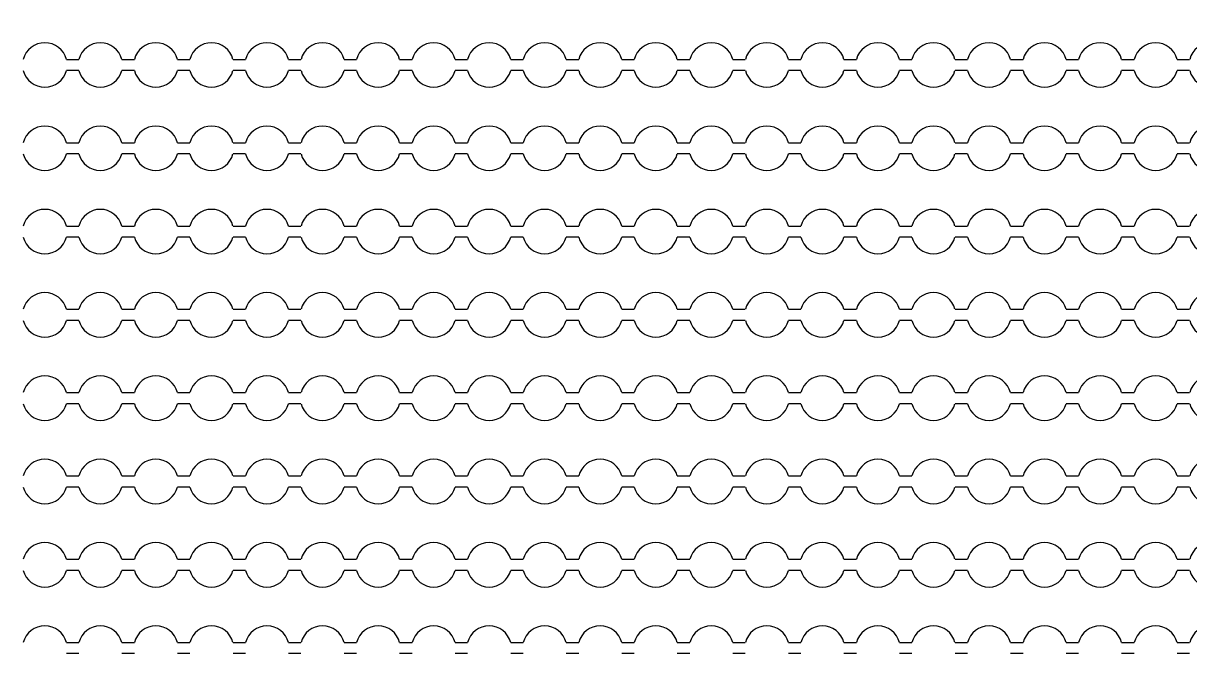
# Model space of a CAD drawing. Extents: x 4056 to 105656, y 4120 to 105720.
# Drawn here: x 30075 to 31125, y 27723 to 28290 of the extents above; entities that cross this region are included whole.
import ezdxf

# ---------------------------------------------------------------- set-up
doc = ezdxf.new("R2010")
doc.units = 13
doc.header["$MEASUREMENT"] = 0
doc.layers.add('Main Layer', color=7, linetype='Continuous', lineweight=0)

msp = doc.modelspace()

# ---------------------------------------------------------------- linework, layer by layer
for p, q in [((30113.9, 28258), (30125.1, 28258)), ((30163.9, 28258), (30175.1, 28258)), ((30213.9, 28258), (30225.1, 28258)), ((30263.9, 28258), (30275.1, 28258)), ((30313.9, 28258), (30325.1, 28258)), ((30363.9, 28258), (30375.1, 28258)), ((30413.9, 28258), (30425.1, 28258)), ((30463.9, 28258), (30475.1, 28258)), ((30513.9, 28258), (30525.1, 28258)), ((30563.9, 28258), (30575.1, 28258)), ((30613.9, 28258), (30625.1, 28258)), ((30663.9, 28258), (30675.1, 28258)), ((30713.9, 28258), (30725.1, 28258)), ((30763.9, 28258), (30775.1, 28258)), ((30813.9, 28258), (30825.1, 28258)), ((30863.9, 28258), (30875.1, 28258)), ((30913.9, 28258), (30925.1, 28258)), ((30963.9, 28258), (30975.1, 28258)), ((31013.9, 28258), (31025.1, 28258)), ((31063.9, 28258), (31075.1, 28258)), ((31113.9, 28258), (31125.1, 28258)), ((30125.1, 28248), (30113.9, 28248)), ((30175.1, 28248), (30163.9, 28248)), ((30225.1, 28248), (30213.9, 28248)), ((30275.1, 28248), (30263.9, 28248)), ((30325.1, 28248), (30313.9, 28248)), ((30375.1, 28248), (30363.9, 28248)), ((30425.1, 28248), (30413.9, 28248)), ((30475.1, 28248), (30463.9, 28248)), ((30525.1, 28248), (30513.9, 28248)), ((30575.1, 28248), (30563.9, 28248)), ((30625.1, 28248), (30613.9, 28248)), ((30675.1, 28248), (30663.9, 28248)), ((30725.1, 28248), (30713.9, 28248)), ((30775.1, 28248), (30763.9, 28248)), ((30825.1, 28248), (30813.9, 28248)), ((30875.1, 28248), (30863.9, 28248)), ((30925.1, 28248), (30913.9, 28248)), ((30975.1, 28248), (30963.9, 28248)), ((31025.1, 28248), (31013.9, 28248)), ((31075.1, 28248), (31063.9, 28248)), ((31125.1, 28248), (31113.9, 28248)), ((30113.9, 28183), (30125.1, 28183)), ((30163.9, 28183), (30175.1, 28183)), ((30213.9, 28183), (30225.1, 28183)), ((30263.9, 28183), (30275.1, 28183)), ((30313.9, 28183), (30325.1, 28183)), ((30363.9, 28183), (30375.1, 28183)), ((30413.9, 28183), (30425.1, 28183)), ((30463.9, 28183), (30475.1, 28183)), ((30513.9, 28183), (30525.1, 28183)), ((30563.9, 28183), (30575.1, 28183)), ((30613.9, 28183), (30625.1, 28183)), ((30663.9, 28183), (30675.1, 28183)), ((30713.9, 28183), (30725.1, 28183)), ((30763.9, 28183), (30775.1, 28183)), ((30813.9, 28183), (30825.1, 28183)), ((30863.9, 28183), (30875.1, 28183)), ((30913.9, 28183), (30925.1, 28183)), ((30963.9, 28183), (30975.1, 28183)), ((31013.9, 28183), (31025.1, 28183)), ((31063.9, 28183), (31075.1, 28183)), ((31113.9, 28183), (31125.1, 28183)), ((30125.1, 28173), (30113.9, 28173)), ((30175.1, 28173), (30163.9, 28173)), ((30225.1, 28173), (30213.9, 28173)), ((30275.1, 28173), (30263.9, 28173)), ((30325.1, 28173), (30313.9, 28173)), ((30375.1, 28173), (30363.9, 28173)), ((30425.1, 28173), (30413.9, 28173)), ((30475.1, 28173), (30463.9, 28173)), ((30525.1, 28173), (30513.9, 28173)), ((30575.1, 28173), (30563.9, 28173)), ((30625.1, 28173), (30613.9, 28173)), ((30675.1, 28173), (30663.9, 28173)), ((30725.1, 28173), (30713.9, 28173)), ((30775.1, 28173), (30763.9, 28173)), ((30825.1, 28173), (30813.9, 28173)), ((30875.1, 28173), (30863.9, 28173)), ((30925.1, 28173), (30913.9, 28173)), ((30975.1, 28173), (30963.9, 28173)), ((31025.1, 28173), (31013.9, 28173)), ((31075.1, 28173), (31063.9, 28173)), ((31125.1, 28173), (31113.9, 28173)), ((30113.9, 28108), (30125.1, 28108)), ((30163.9, 28108), (30175.1, 28108)), ((30213.9, 28108), (30225.1, 28108)), ((30263.9, 28108), (30275.1, 28108)), ((30313.9, 28108), (30325.1, 28108)), ((30363.9, 28108), (30375.1, 28108)), ((30413.9, 28108), (30425.1, 28108)), ((30463.9, 28108), (30475.1, 28108)), ((30513.9, 28108), (30525.1, 28108)), ((30563.9, 28108), (30575.1, 28108)), ((30613.9, 28108), (30625.1, 28108)), ((30663.9, 28108), (30675.1, 28108)), ((30713.9, 28108), (30725.1, 28108)), ((30763.9, 28108), (30775.1, 28108)), ((30813.9, 28108), (30825.1, 28108)), ((30863.9, 28108), (30875.1, 28108)), ((30913.9, 28108), (30925.1, 28108)), ((30963.9, 28108), (30975.1, 28108)), ((31013.9, 28108), (31025.1, 28108)), ((31063.9, 28108), (31075.1, 28108)), ((31113.9, 28108), (31125.1, 28108)), ((30125.1, 28098), (30113.9, 28098)), ((30175.1, 28098), (30163.9, 28098)), ((30225.1, 28098), (30213.9, 28098)), ((30275.1, 28098), (30263.9, 28098)), ((30325.1, 28098), (30313.9, 28098)), ((30375.1, 28098), (30363.9, 28098)), ((30425.1, 28098), (30413.9, 28098)), ((30475.1, 28098), (30463.9, 28098)), ((30525.1, 28098), (30513.9, 28098)), ((30575.1, 28098), (30563.9, 28098)), ((30625.1, 28098), (30613.9, 28098)), ((30675.1, 28098), (30663.9, 28098)), ((30725.1, 28098), (30713.9, 28098)), ((30775.1, 28098), (30763.9, 28098)), ((30825.1, 28098), (30813.9, 28098)), ((30875.1, 28098), (30863.9, 28098)), ((30925.1, 28098), (30913.9, 28098)), ((30975.1, 28098), (30963.9, 28098)), ((31025.1, 28098), (31013.9, 28098)), ((31075.1, 28098), (31063.9, 28098)), ((31125.1, 28098), (31113.9, 28098)), ((30113.9, 28033), (30125.1, 28033)), ((30163.9, 28033), (30175.1, 28033)), ((30213.9, 28033), (30225.1, 28033)), ((30263.9, 28033), (30275.1, 28033)), ((30313.9, 28033), (30325.1, 28033)), ((30363.9, 28033), (30375.1, 28033)), ((30413.9, 28033), (30425.1, 28033)), ((30463.9, 28033), (30475.1, 28033)), ((30513.9, 28033), (30525.1, 28033)), ((30563.9, 28033), (30575.1, 28033)), ((30613.9, 28033), (30625.1, 28033)), ((30663.9, 28033), (30675.1, 28033)), ((30713.9, 28033), (30725.1, 28033)), ((30763.9, 28033), (30775.1, 28033)), ((30813.9, 28033), (30825.1, 28033)), ((30863.9, 28033), (30875.1, 28033)), ((30913.9, 28033), (30925.1, 28033)), ((30963.9, 28033), (30975.1, 28033)), ((31013.9, 28033), (31025.1, 28033)), ((31063.9, 28033), (31075.1, 28033)), ((31113.9, 28033), (31125.1, 28033)), ((30125.1, 28023), (30113.9, 28023)), ((30175.1, 28023), (30163.9, 28023)), ((30225.1, 28023), (30213.9, 28023)), ((30275.1, 28023), (30263.9, 28023)), ((30325.1, 28023), (30313.9, 28023)), ((30375.1, 28023), (30363.9, 28023)), ((30425.1, 28023), (30413.9, 28023)), ((30475.1, 28023), (30463.9, 28023)), ((30525.1, 28023), (30513.9, 28023)), ((30575.1, 28023), (30563.9, 28023)), ((30625.1, 28023), (30613.9, 28023)), ((30675.1, 28023), (30663.9, 28023)), ((30725.1, 28023), (30713.9, 28023)), ((30775.1, 28023), (30763.9, 28023)), ((30825.1, 28023), (30813.9, 28023)), ((30875.1, 28023), (30863.9, 28023)), ((30925.1, 28023), (30913.9, 28023)), ((30975.1, 28023), (30963.9, 28023)), ((31025.1, 28023), (31013.9, 28023)), ((31075.1, 28023), (31063.9, 28023)), ((31125.1, 28023), (31113.9, 28023)), ((30113.9, 27958), (30125.1, 27958)), ((30163.9, 27958), (30175.1, 27958)), ((30213.9, 27958), (30225.1, 27958)), ((30263.9, 27958), (30275.1, 27958)), ((30313.9, 27958), (30325.1, 27958)), ((30363.9, 27958), (30375.1, 27958)), ((30413.9, 27958), (30425.1, 27958)), ((30463.9, 27958), (30475.1, 27958)), ((30513.9, 27958), (30525.1, 27958)), ((30563.9, 27958), (30575.1, 27958)), ((30613.9, 27958), (30625.1, 27958)), ((30663.9, 27958), (30675.1, 27958)), ((30713.9, 27958), (30725.1, 27958)), ((30763.9, 27958), (30775.1, 27958)), ((30813.9, 27958), (30825.1, 27958)), ((30863.9, 27958), (30875.1, 27958)), ((30913.9, 27958), (30925.1, 27958)), ((30963.9, 27958), (30975.1, 27958)), ((31013.9, 27958), (31025.1, 27958)), ((31063.9, 27958), (31075.1, 27958)), ((31113.9, 27958), (31125.1, 27958)), ((30125.1, 27948), (30113.9, 27948)), ((30175.1, 27948), (30163.9, 27948)), ((30225.1, 27948), (30213.9, 27948)), ((30275.1, 27948), (30263.9, 27948)), ((30325.1, 27948), (30313.9, 27948)), ((30375.1, 27948), (30363.9, 27948)), ((30425.1, 27948), (30413.9, 27948)), ((30475.1, 27948), (30463.9, 27948)), ((30525.1, 27948), (30513.9, 27948)), ((30575.1, 27948), (30563.9, 27948)), ((30625.1, 27948), (30613.9, 27948)), ((30675.1, 27948), (30663.9, 27948)), ((30725.1, 27948), (30713.9, 27948)), ((30775.1, 27948), (30763.9, 27948)), ((30825.1, 27948), (30813.9, 27948)), ((30875.1, 27948), (30863.9, 27948)), ((30925.1, 27948), (30913.9, 27948)), ((30975.1, 27948), (30963.9, 27948)), ((31025.1, 27948), (31013.9, 27948)), ((31075.1, 27948), (31063.9, 27948)), ((31125.1, 27948), (31113.9, 27948)), ((30113.9, 27883), (30125.1, 27883)), ((30163.9, 27883), (30175.1, 27883)), ((30213.9, 27883), (30225.1, 27883)), ((30263.9, 27883), (30275.1, 27883)), ((30313.9, 27883), (30325.1, 27883)), ((30363.9, 27883), (30375.1, 27883)), ((30413.9, 27883), (30425.1, 27883)), ((30463.9, 27883), (30475.1, 27883)), ((30513.9, 27883), (30525.1, 27883)), ((30563.9, 27883), (30575.1, 27883)), ((30613.9, 27883), (30625.1, 27883)), ((30663.9, 27883), (30675.1, 27883)), ((30713.9, 27883), (30725.1, 27883)), ((30763.9, 27883), (30775.1, 27883)), ((30813.9, 27883), (30825.1, 27883)), ((30863.9, 27883), (30875.1, 27883)), ((30913.9, 27883), (30925.1, 27883)), ((30963.9, 27883), (30975.1, 27883)), ((31013.9, 27883), (31025.1, 27883)), ((31063.9, 27883), (31075.1, 27883)), ((31113.9, 27883), (31125.1, 27883)), ((30125.1, 27873), (30113.9, 27873)), ((30175.1, 27873), (30163.9, 27873)), ((30225.1, 27873), (30213.9, 27873)), ((30275.1, 27873), (30263.9, 27873)), ((30325.1, 27873), (30313.9, 27873)), ((30375.1, 27873), (30363.9, 27873)), ((30425.1, 27873), (30413.9, 27873)), ((30475.1, 27873), (30463.9, 27873)), ((30525.1, 27873), (30513.9, 27873)), ((30575.1, 27873), (30563.9, 27873)), ((30625.1, 27873), (30613.9, 27873)), ((30675.1, 27873), (30663.9, 27873)), ((30725.1, 27873), (30713.9, 27873)), ((30775.1, 27873), (30763.9, 27873)), ((30825.1, 27873), (30813.9, 27873)), ((30875.1, 27873), (30863.9, 27873)), ((30925.1, 27873), (30913.9, 27873)), ((30975.1, 27873), (30963.9, 27873)), ((31025.1, 27873), (31013.9, 27873)), ((31075.1, 27873), (31063.9, 27873)), ((31125.1, 27873), (31113.9, 27873)), ((30113.9, 27808), (30125.1, 27808)), ((30163.9, 27808), (30175.1, 27808)), ((30213.9, 27808), (30225.1, 27808)), ((30263.9, 27808), (30275.1, 27808)), ((30313.9, 27808), (30325.1, 27808)), ((30363.9, 27808), (30375.1, 27808)), ((30413.9, 27808), (30425.1, 27808)), ((30463.9, 27808), (30475.1, 27808)), ((30513.9, 27808), (30525.1, 27808)), ((30563.9, 27808), (30575.1, 27808)), ((30613.9, 27808), (30625.1, 27808)), ((30663.9, 27808), (30675.1, 27808)), ((30713.9, 27808), (30725.1, 27808)), ((30763.9, 27808), (30775.1, 27808)), ((30813.9, 27808), (30825.1, 27808)), ((30863.9, 27808), (30875.1, 27808)), ((30913.9, 27808), (30925.1, 27808)), ((30963.9, 27808), (30975.1, 27808)), ((31013.9, 27808), (31025.1, 27808)), ((31063.9, 27808), (31075.1, 27808)), ((31113.9, 27808), (31125.1, 27808)), ((30125.1, 27798), (30113.9, 27798)), ((30175.1, 27798), (30163.9, 27798)), ((30225.1, 27798), (30213.9, 27798)), ((30275.1, 27798), (30263.9, 27798)), ((30325.1, 27798), (30313.9, 27798)), ((30375.1, 27798), (30363.9, 27798)), ((30425.1, 27798), (30413.9, 27798)), ((30475.1, 27798), (30463.9, 27798)), ((30525.1, 27798), (30513.9, 27798)), ((30575.1, 27798), (30563.9, 27798)), ((30625.1, 27798), (30613.9, 27798)), ((30675.1, 27798), (30663.9, 27798)), ((30725.1, 27798), (30713.9, 27798)), ((30775.1, 27798), (30763.9, 27798)), ((30825.1, 27798), (30813.9, 27798)), ((30875.1, 27798), (30863.9, 27798)), ((30925.1, 27798), (30913.9, 27798)), ((30975.1, 27798), (30963.9, 27798)), ((31025.1, 27798), (31013.9, 27798)), ((31075.1, 27798), (31063.9, 27798)), ((31125.1, 27798), (31113.9, 27798)), ((30113.9, 27733), (30125.1, 27733)), ((30163.9, 27733), (30175.1, 27733)), ((30213.9, 27733), (30225.1, 27733)), ((30263.9, 27733), (30275.1, 27733)), ((30313.9, 27733), (30325.1, 27733)), ((30363.9, 27733), (30375.1, 27733)), ((30413.9, 27733), (30425.1, 27733)), ((30463.9, 27733), (30475.1, 27733)), ((30513.9, 27733), (30525.1, 27733)), ((30563.9, 27733), (30575.1, 27733)), ((30613.9, 27733), (30625.1, 27733)), ((30663.9, 27733), (30675.1, 27733)), ((30713.9, 27733), (30725.1, 27733)), ((30763.9, 27733), (30775.1, 27733)), ((30813.9, 27733), (30825.1, 27733)), ((30863.9, 27733), (30875.1, 27733)), ((30913.9, 27733), (30925.1, 27733)), ((30963.9, 27733), (30975.1, 27733)), ((31013.9, 27733), (31025.1, 27733)), ((31063.9, 27733), (31075.1, 27733)), ((31113.9, 27733), (31125.1, 27733)), ((30125.1, 27723), (30113.9, 27723)), ((30175.1, 27723), (30163.9, 27723)), ((30225.1, 27723), (30213.9, 27723)), ((30275.1, 27723), (30263.9, 27723)), ((30325.1, 27723), (30313.9, 27723)), ((30375.1, 27723), (30363.9, 27723)), ((30425.1, 27723), (30413.9, 27723)), ((30475.1, 27723), (30463.9, 27723)), ((30525.1, 27723), (30513.9, 27723)), ((30575.1, 27723), (30563.9, 27723)), ((30625.1, 27723), (30613.9, 27723)), ((30675.1, 27723), (30663.9, 27723)), ((30725.1, 27723), (30713.9, 27723)), ((30775.1, 27723), (30763.9, 27723)), ((30825.1, 27723), (30813.9, 27723)), ((30875.1, 27723), (30863.9, 27723)), ((30925.1, 27723), (30913.9, 27723)), ((30975.1, 27723), (30963.9, 27723)), ((31025.1, 27723), (31013.9, 27723)), ((31075.1, 27723), (31063.9, 27723)), ((31125.1, 27723), (31113.9, 27723))]:
    msp.add_line(p, q)
for centre, start, end in [((30094.5, 28253), 14.4775, 165.5225), ((30144.5, 28253), 14.4775, 165.5225), ((30194.5, 28253), 14.4775, 165.5225), ((30244.5, 28253), 14.4775, 165.5225), ((30294.5, 28253), 14.4775, 165.5225), ((30344.5, 28253), 14.4775, 165.5225), ((30394.5, 28253), 14.4775, 165.5225), ((30444.5, 28253), 14.4775, 165.5225), ((30494.5, 28253), 14.4775, 165.5225), ((30544.5, 28253), 14.4775, 165.5225), ((30594.5, 28253), 14.4775, 165.5225), ((30644.5, 28253), 14.4775, 165.5225), ((30694.5, 28253), 14.4775, 165.5225), ((30744.5, 28253), 14.4775, 165.5225), ((30794.5, 28253), 14.4775, 165.5225), ((30844.5, 28253), 14.4775, 165.5225), ((30894.5, 28253), 14.4775, 165.5225), ((30944.5, 28253), 14.4775, 165.5225), ((30994.5, 28253), 14.4775, 165.5225), ((31044.5, 28253), 14.4775, 165.5225), ((31094.5, 28253), 14.4775, 165.5225), ((31144.5, 28253), 14.4775, 165.5225), ((30094.5, 28253), 194.4775, 345.5225), ((30144.5, 28253), 194.4775, 345.5225), ((30194.5, 28253), 194.4775, 345.5225), ((30244.5, 28253), 194.4775, 345.5225), ((30294.5, 28253), 194.4775, 345.5225), ((30344.5, 28253), 194.4775, 345.5225), ((30394.5, 28253), 194.4775, 345.5225), ((30444.5, 28253), 194.4775, 345.5225), ((30494.5, 28253), 194.4775, 345.5225), ((30544.5, 28253), 194.4775, 345.5225), ((30594.5, 28253), 194.4775, 345.5225), ((30644.5, 28253), 194.4775, 345.5225), ((30694.5, 28253), 194.4775, 345.5225), ((30744.5, 28253), 194.4775, 345.5225), ((30794.5, 28253), 194.4775, 345.5225), ((30844.5, 28253), 194.4775, 345.5225), ((30894.5, 28253), 194.4775, 345.5225), ((30944.5, 28253), 194.4775, 345.5225), ((30994.5, 28253), 194.4775, 345.5225), ((31044.5, 28253), 194.4775, 345.5225), ((31094.5, 28253), 194.4775, 345.5225), ((31144.5, 28253), 194.4775, 345.5225), ((30094.5, 28178), 14.4775, 165.5225), ((30144.5, 28178), 14.4775, 165.5225), ((30194.5, 28178), 14.4775, 165.5225), ((30244.5, 28178), 14.4775, 165.5225), ((30294.5, 28178), 14.4775, 165.5225), ((30344.5, 28178), 14.4775, 165.5225), ((30394.5, 28178), 14.4775, 165.5225), ((30444.5, 28178), 14.4775, 165.5225), ((30494.5, 28178), 14.4775, 165.5225), ((30544.5, 28178), 14.4775, 165.5225), ((30594.5, 28178), 14.4775, 165.5225), ((30644.5, 28178), 14.4775, 165.5225), ((30694.5, 28178), 14.4775, 165.5225), ((30744.5, 28178), 14.4775, 165.5225), ((30794.5, 28178), 14.4775, 165.5225), ((30844.5, 28178), 14.4775, 165.5225), ((30894.5, 28178), 14.4775, 165.5225), ((30944.5, 28178), 14.4775, 165.5225), ((30994.5, 28178), 14.4775, 165.5225), ((31044.5, 28178), 14.4775, 165.5225), ((31094.5, 28178), 14.4775, 165.5225), ((31144.5, 28178), 14.4775, 165.5225), ((30094.5, 28178), 194.4775, 345.5225), ((30144.5, 28178), 194.4775, 345.5225), ((30194.5, 28178), 194.4775, 345.5225), ((30244.5, 28178), 194.4775, 345.5225), ((30294.5, 28178), 194.4775, 345.5225), ((30344.5, 28178), 194.4775, 345.5225), ((30394.5, 28178), 194.4775, 345.5225), ((30444.5, 28178), 194.4775, 345.5225), ((30494.5, 28178), 194.4775, 345.5225), ((30544.5, 28178), 194.4775, 345.5225), ((30594.5, 28178), 194.4775, 345.5225), ((30644.5, 28178), 194.4775, 345.5225), ((30694.5, 28178), 194.4775, 345.5225), ((30744.5, 28178), 194.4775, 345.5225), ((30794.5, 28178), 194.4775, 345.5225), ((30844.5, 28178), 194.4775, 345.5225), ((30894.5, 28178), 194.4775, 345.5225), ((30944.5, 28178), 194.4775, 345.5225), ((30994.5, 28178), 194.4775, 345.5225), ((31044.5, 28178), 194.4775, 345.5225), ((31094.5, 28178), 194.4775, 345.5225), ((31144.5, 28178), 194.4775, 345.5225), ((30094.5, 28103), 14.4775, 165.5225), ((30144.5, 28103), 14.4775, 165.5225), ((30194.5, 28103), 14.4775, 165.5225), ((30244.5, 28103), 14.4775, 165.5225), ((30294.5, 28103), 14.4775, 165.5225), ((30344.5, 28103), 14.4775, 165.5225), ((30394.5, 28103), 14.4775, 165.5225), ((30444.5, 28103), 14.4775, 165.5225), ((30494.5, 28103), 14.4775, 165.5225), ((30544.5, 28103), 14.4775, 165.5225), ((30594.5, 28103), 14.4775, 165.5225), ((30644.5, 28103), 14.4775, 165.5225), ((30694.5, 28103), 14.4775, 165.5225), ((30744.5, 28103), 14.4775, 165.5225), ((30794.5, 28103), 14.4775, 165.5225), ((30844.5, 28103), 14.4775, 165.5225), ((30894.5, 28103), 14.4775, 165.5225), ((30944.5, 28103), 14.4775, 165.5225), ((30994.5, 28103), 14.4775, 165.5225), ((31044.5, 28103), 14.4775, 165.5225), ((31094.5, 28103), 14.4775, 165.5225), ((31144.5, 28103), 14.4775, 165.5225), ((30094.5, 28103), 194.4775, 345.5225), ((30144.5, 28103), 194.4775, 345.5225), ((30194.5, 28103), 194.4775, 345.5225), ((30244.5, 28103), 194.4775, 345.5225), ((30294.5, 28103), 194.4775, 345.5225), ((30344.5, 28103), 194.4775, 345.5225), ((30394.5, 28103), 194.4775, 345.5225), ((30444.5, 28103), 194.4775, 345.5225), ((30494.5, 28103), 194.4775, 345.5225), ((30544.5, 28103), 194.4775, 345.5225), ((30594.5, 28103), 194.4775, 345.5225), ((30644.5, 28103), 194.4775, 345.5225), ((30694.5, 28103), 194.4775, 345.5225), ((30744.5, 28103), 194.4775, 345.5225), ((30794.5, 28103), 194.4775, 345.5225), ((30844.5, 28103), 194.4775, 345.5225), ((30894.5, 28103), 194.4775, 345.5225), ((30944.5, 28103), 194.4775, 345.5225), ((30994.5, 28103), 194.4775, 345.5225), ((31044.5, 28103), 194.4775, 345.5225), ((31094.5, 28103), 194.4775, 345.5225), ((31144.5, 28103), 194.4775, 345.5225), ((30094.5, 28028), 14.4775, 165.5225), ((30144.5, 28028), 14.4775, 165.5225), ((30194.5, 28028), 14.4775, 165.5225), ((30244.5, 28028), 14.4775, 165.5225), ((30294.5, 28028), 14.4775, 165.5225), ((30344.5, 28028), 14.4775, 165.5225), ((30394.5, 28028), 14.4775, 165.5225), ((30444.5, 28028), 14.4775, 165.5225), ((30494.5, 28028), 14.4775, 165.5225), ((30544.5, 28028), 14.4775, 165.5225), ((30594.5, 28028), 14.4775, 165.5225), ((30644.5, 28028), 14.4775, 165.5225), ((30694.5, 28028), 14.4775, 165.5225), ((30744.5, 28028), 14.4775, 165.5225), ((30794.5, 28028), 14.4775, 165.5225), ((30844.5, 28028), 14.4775, 165.5225), ((30894.5, 28028), 14.4775, 165.5225), ((30944.5, 28028), 14.4775, 165.5225), ((30994.5, 28028), 14.4775, 165.5225), ((31044.5, 28028), 14.4775, 165.5225), ((31094.5, 28028), 14.4775, 165.5225), ((31144.5, 28028), 14.4775, 165.5225), ((30094.5, 28028), 194.4775, 345.5225), ((30144.5, 28028), 194.4775, 345.5225), ((30194.5, 28028), 194.4775, 345.5225), ((30244.5, 28028), 194.4775, 345.5225), ((30294.5, 28028), 194.4775, 345.5225), ((30344.5, 28028), 194.4775, 345.5225), ((30394.5, 28028), 194.4775, 345.5225), ((30444.5, 28028), 194.4775, 345.5225), ((30494.5, 28028), 194.4775, 345.5225), ((30544.5, 28028), 194.4775, 345.5225), ((30594.5, 28028), 194.4775, 345.5225), ((30644.5, 28028), 194.4775, 345.5225), ((30694.5, 28028), 194.4775, 345.5225), ((30744.5, 28028), 194.4775, 345.5225), ((30794.5, 28028), 194.4775, 345.5225), ((30844.5, 28028), 194.4775, 345.5225), ((30894.5, 28028), 194.4775, 345.5225), ((30944.5, 28028), 194.4775, 345.5225), ((30994.5, 28028), 194.4775, 345.5225), ((31044.5, 28028), 194.4775, 345.5225), ((31094.5, 28028), 194.4775, 345.5225), ((31144.5, 28028), 194.4775, 345.5225), ((30094.5, 27953), 14.4775, 165.5225), ((30144.5, 27953), 14.4775, 165.5225), ((30194.5, 27953), 14.4775, 165.5225), ((30244.5, 27953), 14.4775, 165.5225), ((30294.5, 27953), 14.4775, 165.5225), ((30344.5, 27953), 14.4775, 165.5225), ((30394.5, 27953), 14.4775, 165.5225), ((30444.5, 27953), 14.4775, 165.5225), ((30494.5, 27953), 14.4775, 165.5225), ((30544.5, 27953), 14.4775, 165.5225), ((30594.5, 27953), 14.4775, 165.5225), ((30644.5, 27953), 14.4775, 165.5225), ((30694.5, 27953), 14.4775, 165.5225), ((30744.5, 27953), 14.4775, 165.5225), ((30794.5, 27953), 14.4775, 165.5225), ((30844.5, 27953), 14.4775, 165.5225), ((30894.5, 27953), 14.4775, 165.5225), ((30944.5, 27953), 14.4775, 165.5225), ((30994.5, 27953), 14.4775, 165.5225), ((31044.5, 27953), 14.4775, 165.5225), ((31094.5, 27953), 14.4775, 165.5225), ((31144.5, 27953), 14.4775, 165.5225), ((30094.5, 27953), 194.4775, 345.5225), ((30144.5, 27953), 194.4775, 345.5225), ((30194.5, 27953), 194.4775, 345.5225), ((30244.5, 27953), 194.4775, 345.5225), ((30294.5, 27953), 194.4775, 345.5225), ((30344.5, 27953), 194.4775, 345.5225), ((30394.5, 27953), 194.4775, 345.5225), ((30444.5, 27953), 194.4775, 345.5225), ((30494.5, 27953), 194.4775, 345.5225), ((30544.5, 27953), 194.4775, 345.5225), ((30594.5, 27953), 194.4775, 345.5225), ((30644.5, 27953), 194.4775, 345.5225), ((30694.5, 27953), 194.4775, 345.5225), ((30744.5, 27953), 194.4775, 345.5225), ((30794.5, 27953), 194.4775, 345.5225), ((30844.5, 27953), 194.4775, 345.5225), ((30894.5, 27953), 194.4775, 345.5225), ((30944.5, 27953), 194.4775, 345.5225), ((30994.5, 27953), 194.4775, 345.5225), ((31044.5, 27953), 194.4775, 345.5225), ((31094.5, 27953), 194.4775, 345.5225), ((31144.5, 27953), 194.4775, 345.5225), ((30094.5, 27878), 14.4775, 165.5225), ((30144.5, 27878), 14.4775, 165.5225), ((30194.5, 27878), 14.4775, 165.5225), ((30244.5, 27878), 14.4775, 165.5225), ((30294.5, 27878), 14.4775, 165.5225), ((30344.5, 27878), 14.4775, 165.5225), ((30394.5, 27878), 14.4775, 165.5225), ((30444.5, 27878), 14.4775, 165.5225), ((30494.5, 27878), 14.4775, 165.5225), ((30544.5, 27878), 14.4775, 165.5225), ((30594.5, 27878), 14.4775, 165.5225), ((30644.5, 27878), 14.4775, 165.5225), ((30694.5, 27878), 14.4775, 165.5225), ((30744.5, 27878), 14.4775, 165.5225), ((30794.5, 27878), 14.4775, 165.5225), ((30844.5, 27878), 14.4775, 165.5225), ((30894.5, 27878), 14.4775, 165.5225), ((30944.5, 27878), 14.4775, 165.5225), ((30994.5, 27878), 14.4775, 165.5225), ((31044.5, 27878), 14.4775, 165.5225), ((31094.5, 27878), 14.4775, 165.5225), ((31144.5, 27878), 14.4775, 165.5225), ((30094.5, 27878), 194.4775, 345.5225), ((30144.5, 27878), 194.4775, 345.5225), ((30194.5, 27878), 194.4775, 345.5225), ((30244.5, 27878), 194.4775, 345.5225), ((30294.5, 27878), 194.4775, 345.5225), ((30344.5, 27878), 194.4775, 345.5225), ((30394.5, 27878), 194.4775, 345.5225), ((30444.5, 27878), 194.4775, 345.5225), ((30494.5, 27878), 194.4775, 345.5225), ((30544.5, 27878), 194.4775, 345.5225), ((30594.5, 27878), 194.4775, 345.5225), ((30644.5, 27878), 194.4775, 345.5225), ((30694.5, 27878), 194.4775, 345.5225), ((30744.5, 27878), 194.4775, 345.5225), ((30794.5, 27878), 194.4775, 345.5225), ((30844.5, 27878), 194.4775, 345.5225), ((30894.5, 27878), 194.4775, 345.5225), ((30944.5, 27878), 194.4775, 345.5225), ((30994.5, 27878), 194.4775, 345.5225), ((31044.5, 27878), 194.4775, 345.5225), ((31094.5, 27878), 194.4775, 345.5225), ((31144.5, 27878), 194.4775, 345.5225), ((30094.5, 27803), 14.4775, 165.5225), ((30144.5, 27803), 14.4775, 165.5225), ((30194.5, 27803), 14.4775, 165.5225), ((30244.5, 27803), 14.4775, 165.5225), ((30294.5, 27803), 14.4775, 165.5225), ((30344.5, 27803), 14.4775, 165.5225), ((30394.5, 27803), 14.4775, 165.5225), ((30444.5, 27803), 14.4775, 165.5225), ((30494.5, 27803), 14.4775, 165.5225), ((30544.5, 27803), 14.4775, 165.5225), ((30594.5, 27803), 14.4775, 165.5225), ((30644.5, 27803), 14.4775, 165.5225), ((30694.5, 27803), 14.4775, 165.5225), ((30744.5, 27803), 14.4775, 165.5225), ((30794.5, 27803), 14.4775, 165.5225), ((30844.5, 27803), 14.4775, 165.5225), ((30894.5, 27803), 14.4775, 165.5225), ((30944.5, 27803), 14.4775, 165.5225), ((30994.5, 27803), 14.4775, 165.5225), ((31044.5, 27803), 14.4775, 165.5225), ((31094.5, 27803), 14.4775, 165.5225), ((31144.5, 27803), 14.4775, 165.5225), ((30094.5, 27803), 194.4775, 345.5225), ((30144.5, 27803), 194.4775, 345.5225), ((30194.5, 27803), 194.4775, 345.5225), ((30244.5, 27803), 194.4775, 345.5225), ((30294.5, 27803), 194.4775, 345.5225), ((30344.5, 27803), 194.4775, 345.5225), ((30394.5, 27803), 194.4775, 345.5225), ((30444.5, 27803), 194.4775, 345.5225), ((30494.5, 27803), 194.4775, 345.5225), ((30544.5, 27803), 194.4775, 345.5225), ((30594.5, 27803), 194.4775, 345.5225), ((30644.5, 27803), 194.4775, 345.5225), ((30694.5, 27803), 194.4775, 345.5225), ((30744.5, 27803), 194.4775, 345.5225), ((30794.5, 27803), 194.4775, 345.5225), ((30844.5, 27803), 194.4775, 345.5225), ((30894.5, 27803), 194.4775, 345.5225), ((30944.5, 27803), 194.4775, 345.5225), ((30994.5, 27803), 194.4775, 345.5225), ((31044.5, 27803), 194.4775, 345.5225), ((31094.5, 27803), 194.4775, 345.5225), ((31144.5, 27803), 194.4775, 345.5225), ((30094.5, 27728), 14.4775, 165.5225), ((30144.5, 27728), 14.4775, 165.5225), ((30194.5, 27728), 14.4775, 165.5225), ((30244.5, 27728), 14.4775, 165.5225), ((30294.5, 27728), 14.4775, 165.5225), ((30344.5, 27728), 14.4775, 165.5225), ((30394.5, 27728), 14.4775, 165.5225), ((30444.5, 27728), 14.4775, 165.5225), ((30494.5, 27728), 14.4775, 165.5225), ((30544.5, 27728), 14.4775, 165.5225), ((30594.5, 27728), 14.4775, 165.5225), ((30644.5, 27728), 14.4775, 165.5225), ((30694.5, 27728), 14.4775, 165.5225), ((30744.5, 27728), 14.4775, 165.5225), ((30794.5, 27728), 14.4775, 165.5225), ((30844.5, 27728), 14.4775, 165.5225), ((30894.5, 27728), 14.4775, 165.5225), ((30944.5, 27728), 14.4775, 165.5225), ((30994.5, 27728), 14.4775, 165.5225), ((31044.5, 27728), 14.4775, 165.5225), ((31094.5, 27728), 14.4775, 165.5225), ((31144.5, 27728), 14.4775, 165.5225)]:
    msp.add_arc(centre, 20, start, end)
at = {"layer": 'Main Layer'}
msp.add_circle((54856, 54920.5), 50800, dxfattribs=at)

doc.saveas('drawing.dxf')
